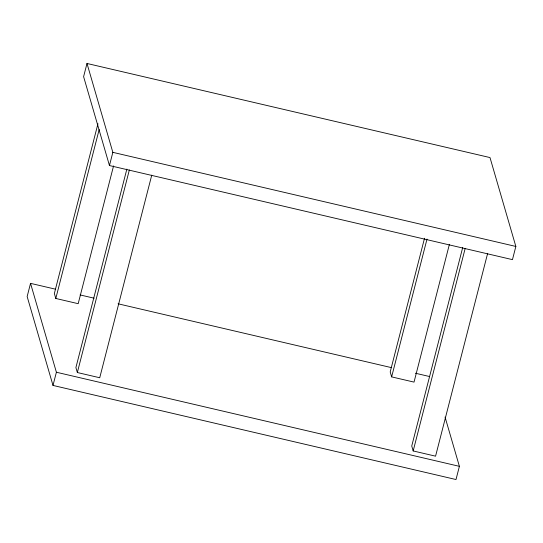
<?xml version="1.0" encoding="UTF-8"?>
<svg xmlns="http://www.w3.org/2000/svg" width="543" height="543" viewBox="0 0 543 543"><rect width="100%" height="100%" fill="white"/><g stroke="black" fill="none" stroke-linecap="round" stroke-linejoin="round"><path stroke-width="0.81" d="M55.311 289.141L30.537 283.358L27.15 296.553L52.997 385.428L456.005 479.53L459.392 466.335L445.056 417.051M86.995 63.47L83.608 76.665L109.455 165.54L512.463 259.642L515.85 246.447L490.003 157.572L86.995 63.47L112.842 152.345L109.455 165.54M97.957 123.736L54.361 293.519L55.8 298.46L78.185 303.686L113.568 165.893M55.8 298.46L99.179 129.499M52.997 385.428L56.391 372.233L30.537 283.358M126.865 169.097L75.905 367.584L77.344 372.525L99.729 377.752L151.748 175.158M77.344 372.525L129.356 169.932M424.524 238.248L390.2 371.941L391.639 376.883L414.024 382.109L449.407 244.309M391.639 376.883L427.015 239.083M462.704 247.513L411.743 446.007L413.175 450.941L435.567 456.174L487.587 253.581M413.175 450.941L465.195 248.348M112.842 152.345L515.85 246.447M80.086 294.924L94.129 298.202M118.075 303.795L391.428 367.625M415.375 373.217L429.411 376.496M56.391 372.233L459.392 466.335"/></g></svg>
